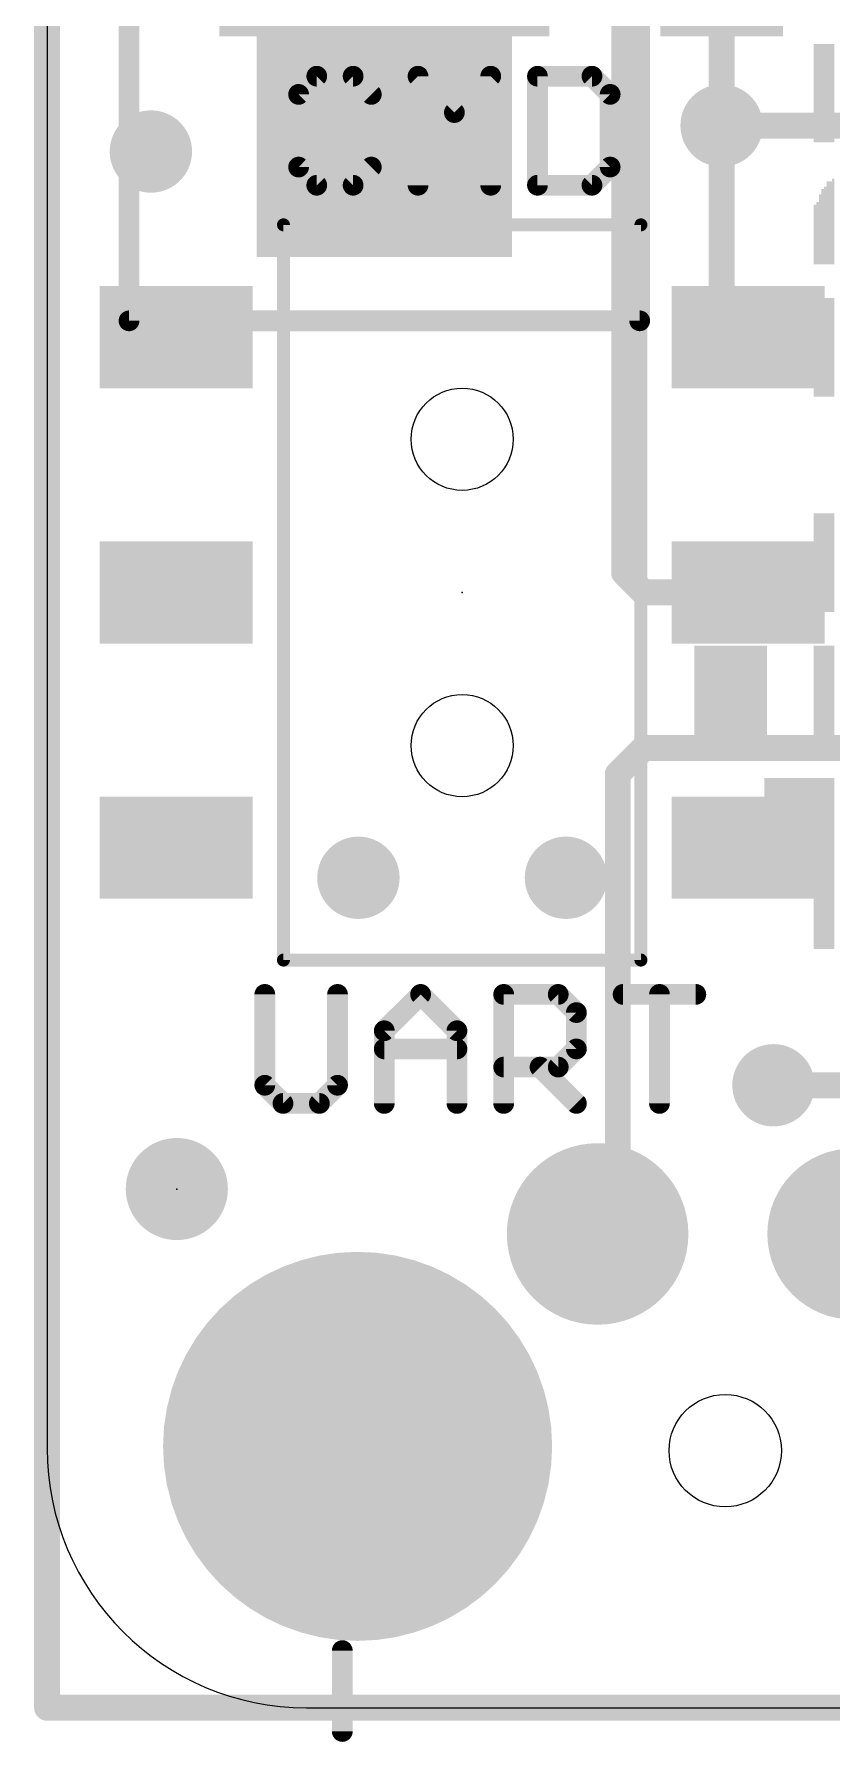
# Model space of a CAD drawing. Extents: x -0.1 to 17.9, y -0.3 to 46.
# Drawn here: x -0.13 to 7.68, y -0.33 to 16.39 of the extents above; entities that cross this region are included whole.
import ezdxf

# ---------------------------------------------------------------- set-up
doc = ezdxf.new("R2010")
doc.units = 0
for name, color, linetype in [('1', 12, 'CONTINUOUS'), ('16', 132, 'CONTINUOUS'), ('17', 110, 'CONTINUOUS'), ('18', 110, 'CONTINUOUS'), ('20', 53, 'CONTINUOUS'), ('21', 40, 'CONTINUOUS'), ('22', 6, 'CONTINUOUS'), ('23', 40, 'CONTINUOUS')]:
    doc.layers.add(name, color=color, linetype=linetype)

# ---------------------------------------------------------------- blocks, each defined once
blk = doc.blocks.new('RECT')
blk.add_solid([(-0.5, -0.5), (0.5, -0.5), (-0.5, 0.5), (0.5, 0.5)])
blk = doc.blocks.new('PIE')
at = {"const_width": 0.5}
blk.add_lwpolyline([(0, -0.25, 1), (0, 0.25, 1), (0, -0.25)], format="xyb", dxfattribs=at)
blk = doc.blocks.new('ROUNDP')
at = {"const_width": 0.5}
blk.add_lwpolyline([(0, -0.25, 1), (0, 0.25, 1), (0, -0.25)], format="xyb", dxfattribs=at)
blk = doc.blocks.new('ROUNDV')
at = {"const_width": 0.5}
blk.add_lwpolyline([(0, -0.25, 1), (0, 0.25, 1), (0, -0.25)], format="xyb", dxfattribs=at)

msp = doc.modelspace()

# ---------------------------------------------------------------- linework, layer by layer
at = {"layer": '1', "const_width": 0.254}
for points in [[(0, 33.274), (0, 0)], [(5.65, 19.369), (5.65, 11.114)], [(6.604, 15.494), (6.604, 17.018)], [(6.604, 15.494), (6.604, 13.428)], [(6.604, 13.428), (6.864, 13.422)], [(5.65, 11.114), (5.842, 10.922)], [(5.842, 10.922), (6.864, 10.922)], [(5.842, 9.398), (5.588, 9.144)], [(7.874, 9.398), (5.842, 9.398)], [(5.588, 9.144), (5.588, 5.08)], [(8.636, 6.096), (7.112, 6.096)], [(5.588, 5.08), (5.334, 4.826)], [(0, 0), (17.78, 0)]]:
    msp.add_lwpolyline(points, dxfattribs=at)
at = {"layer": '1', "const_width": 0.127}
for points in [[(6.6675, 15.494, 1), (6.5405, 15.494)], [(6.5405, 15.494, 1), (6.6675, 15.494)], [(6.6055, 13.4915, 1), (6.6025, 13.3645)], [(6.8625, 13.3585, 1), (6.8655, 13.4855)], [(6.5405, 13.428, 1), (6.6675, 13.428)], [(5.6949, 11.1589, 1), (5.6051, 11.0691)], [(5.5865, 11.114, 1), (5.7135, 11.114)], [(5.842, 10.9855, 1), (5.842, 10.8585)], [(6.864, 10.8585, 1), (6.864, 10.9855)], [(5.7971, 10.8771, 1), (5.8869, 10.9669)], [(5.842, 9.4615, 1), (5.842, 9.3345)], [(5.8869, 9.3531, 1), (5.7971, 9.4429)], [(5.6515, 9.144, 1), (5.5245, 9.144)], [(5.5431, 9.1889, 1), (5.6329, 9.0991)], [(7.112, 6.1595, 1), (7.112, 6.0325)], [(5.6329, 5.0351, 1), (5.5431, 5.1249)], [(5.5245, 5.08, 1), (5.6515, 5.08)], [(5.2891, 4.8709, 1), (5.3789, 4.7811)], [(0, 0.0635, 1), (0, -0.0635)], [(-0.0635, 0, 1), (0.0635, 0)]]:
    msp.add_lwpolyline(points, format="xyb", dxfattribs=at)
at = {"layer": '16', "const_width": 0.254}
for points in [[(0, 33.274), (0, 0)], [(6.604, 19.05), (6.604, 15.494)], [(6.604, 15.494), (9.398, 15.494)], [(7.112, 6.096), (12.446, 6.096)], [(0, 0), (17.78, 0)]]:
    msp.add_lwpolyline(points, dxfattribs=at)
at = {"layer": '16', "const_width": 0.127}
for points in [[(6.604, 15.5575, 1), (6.604, 15.4305)], [(6.5405, 15.494, 1), (6.6675, 15.494)], [(7.112, 6.1595, 1), (7.112, 6.0325)], [(0, 0.0635, 1), (0, -0.0635)], [(-0.0635, 0, 1), (0.0635, 0)]]:
    msp.add_lwpolyline(points, format="xyb", dxfattribs=at)
at = {"layer": '20'}
for p, q in [((0, 43.434), (0, 2.54)), ((2.54, 0), (15.24, 0))]:
    msp.add_line(p, q, dxfattribs=at)
for centre, radius in [((4.064, 12.422), 0.5), ((4.064, 9.422), 0.5), ((6.64, 2.518), 0.55)]:
    msp.add_circle(centre, radius, dxfattribs=at)
msp.add_arc((2.54, 2.54), 2.54, 180, 270, dxfattribs=at)
at = {"layer": '21'}
for points, const_width in [([(2.6403, 15.9775), (2.4623, 15.7996)], 0.2032), ([(2.9962, 15.9775), (2.6403, 15.9775)], 0.2032), ([(3.1741, 15.7996), (2.9962, 15.9775)], 0.2032), ([(3.6317, 14.9098), (3.6317, 15.9775)], 0.2032), ([(3.6317, 15.9775), (3.9876, 15.6216)], 0.2032), ([(3.9876, 15.6216), (4.3435, 15.9775)], 0.2032), ([(4.3435, 15.9775), (4.3435, 14.9098)], 0.2032), ([(4.8011, 15.9775), (4.8011, 14.9098)], 0.2032), ([(5.335, 15.9775), (4.8011, 15.9775)], 0.2032), ([(5.5129, 15.7996), (5.335, 15.9775)], 0.2032), ([(2.4623, 15.7996), (2.4623, 15.0878)], 0.2032), ([(5.5129, 15.0878), (5.5129, 15.7996)], 0.2032), ([(2.4623, 15.0878), (2.6403, 14.9098)], 0.2032), ([(2.9962, 14.9098), (3.1741, 15.0878)], 0.2032), ([(5.335, 14.9098), (5.5129, 15.0878)], 0.2032), ([(2.6403, 14.9098), (2.9962, 14.9098)], 0.2032), ([(4.8011, 14.9098), (5.335, 14.9098)], 0.2032), ([(2.314, 7.322), (2.314, 14.522)], 0.127), ([(2.314, 14.522), (5.814, 14.522)], 0.127), ([(5.814, 14.522), (5.814, 7.322)], 0.127), ([(5.814, 7.322), (2.314, 7.322)], 0.127), ([(2.1316, 6.9859), (2.1316, 6.0962)], 0.2032), ([(2.8434, 6.0962), (2.8434, 6.9859)], 0.2032), ([(3.301, 6.63), (3.6569, 6.9859)], 0.2032), ([(3.6569, 6.9859), (4.0128, 6.63)], 0.2032), ([(4.4704, 5.9182), (4.4704, 6.9859)], 0.2032), ([(4.4704, 6.9859), (5.0043, 6.9859)], 0.2032), ([(5.0043, 6.9859), (5.1822, 6.808)], 0.2032), ([(5.6398, 6.9859), (6.3516, 6.9859)], 0.2032), ([(5.9957, 5.9182), (5.9957, 6.9859)], 0.2032), ([(5.1822, 6.808), (5.1822, 6.4521)], 0.2032), ([(3.301, 5.9182), (3.301, 6.63)], 0.2032), ([(4.0128, 6.63), (4.0128, 5.9182)], 0.2032), ([(3.301, 6.4521), (4.0128, 6.4521)], 0.2032), ([(5.1822, 6.4521), (5.0043, 6.2741)], 0.2032), ([(5.0043, 6.2741), (4.4704, 6.2741)], 0.2032), ([(4.8263, 6.2741), (5.1822, 5.9182)], 0.2032), ([(2.1316, 6.0962), (2.3096, 5.9182)], 0.2032), ([(2.6655, 5.9182), (2.8434, 6.0962)], 0.2032), ([(2.3096, 5.9182), (2.6655, 5.9182)], 0.2032), ([(2.89, -0.232), (2.89, 0.56)], 0.2032)]:
    msp.add_lwpolyline(points, dxfattribs=dict(at, const_width=const_width))
for points, const_width in [([(2.6403, 16.0283, 1), (2.6403, 15.9267)], 0.1016), ([(2.6762, 15.9416, 1), (2.6043, 16.0134)], 0.1016), ([(3.0321, 16.0134, 1), (2.9602, 15.9416)], 0.1016), ([(2.9962, 15.9267, 1), (2.9962, 16.0283)], 0.1016), ([(3.6825, 15.9775, 1), (3.5809, 15.9775)], 0.1016), ([(3.6676, 16.0134, 1), (3.5958, 15.9416)], 0.1016), ([(4.3943, 15.9775, 1), (4.2927, 15.9775)], 0.1016), ([(4.3794, 15.9416, 1), (4.3076, 16.0134)], 0.1016), ([(4.8519, 15.9775, 1), (4.7503, 15.9775)], 0.1016), ([(4.8011, 16.0283, 1), (4.8011, 15.9267)], 0.1016), ([(5.3709, 16.0134, 1), (5.299, 15.9416)], 0.1016), ([(5.335, 15.9267, 1), (5.335, 16.0283)], 0.1016), ([(2.5131, 15.7996, 1), (2.4115, 15.7996)], 0.1016), ([(5.5637, 15.7996, 1), (5.4621, 15.7996)], 0.1016), ([(2.4264, 15.8355, 1), (2.4982, 15.7636)], 0.1016), ([(3.1382, 15.7636, 1), (3.21, 15.8355)], 0.1016), ([(5.477, 15.7636, 1), (5.5488, 15.8355)], 0.1016), ([(3.9517, 15.6575, 1), (4.0235, 15.5857)], 0.1016), ([(3.9517, 15.5857, 1), (4.0235, 15.6575)], 0.1016), ([(2.4982, 15.1237, 1), (2.4264, 15.0518)], 0.1016), ([(2.4115, 15.0878, 1), (2.5131, 15.0878)], 0.1016), ([(3.21, 15.0518, 1), (3.1382, 15.1237)], 0.1016), ([(5.4621, 15.0878, 1), (5.5637, 15.0878)], 0.1016), ([(5.5488, 15.0518, 1), (5.477, 15.1237)], 0.1016), ([(2.6403, 14.9606, 1), (2.6403, 14.859)], 0.1016), ([(2.6043, 14.8739, 1), (2.6762, 14.9457)], 0.1016), ([(2.9602, 14.9457, 1), (3.0321, 14.8739)], 0.1016), ([(2.9962, 14.859, 1), (2.9962, 14.9606)], 0.1016), ([(3.5809, 14.9098, 1), (3.6825, 14.9098)], 0.1016), ([(4.2927, 14.9098, 1), (4.3943, 14.9098)], 0.1016), ([(4.8011, 14.9606, 1), (4.8011, 14.859)], 0.1016), ([(4.7503, 14.9098, 1), (4.8519, 14.9098)], 0.1016), ([(5.299, 14.9457, 1), (5.3709, 14.8739)], 0.1016), ([(5.335, 14.859, 1), (5.335, 14.9606)], 0.1016), ([(2.3458, 14.522, 1), (2.2822, 14.522)], 0.0635), ([(2.314, 14.5538, 1), (2.314, 14.4902)], 0.0635), ([(5.8457, 14.522, 1), (5.7823, 14.522)], 0.0635), ([(5.814, 14.4902, 1), (5.814, 14.5538)], 0.0635), ([(2.314, 7.3537, 1), (2.314, 7.2903)], 0.0635), ([(5.814, 7.2903, 1), (5.814, 7.3537)], 0.0635), ([(2.2822, 7.322, 1), (2.3458, 7.322)], 0.0635), ([(5.7823, 7.322, 1), (5.8457, 7.322)], 0.0635), ([(2.1824, 6.9859, 1), (2.0808, 6.9859)], 0.1016), ([(2.8942, 6.9859, 1), (2.7926, 6.9859)], 0.1016), ([(3.6928, 7.0218, 1), (3.621, 6.95)], 0.1016), ([(3.6928, 6.95, 1), (3.621, 7.0218)], 0.1016), ([(4.5212, 6.9859, 1), (4.4196, 6.9859)], 0.1016), ([(4.4704, 7.0367, 1), (4.4704, 6.9351)], 0.1016), ([(5.0402, 7.0218, 1), (4.9683, 6.95)], 0.1016), ([(5.0043, 6.9351, 1), (5.0043, 7.0367)], 0.1016), ([(5.6398, 7.0367, 1), (5.6398, 6.9351)], 0.1016), ([(6.0465, 6.9859, 1), (5.9449, 6.9859)], 0.1016), ([(6.3516, 6.9351, 1), (6.3516, 7.0367)], 0.1016), ([(5.233, 6.808, 1), (5.1314, 6.808)], 0.1016), ([(5.1463, 6.772, 1), (5.2181, 6.8439)], 0.1016), ([(3.3518, 6.63, 1), (3.2502, 6.63)], 0.1016), ([(3.2651, 6.6659, 1), (3.3369, 6.5941)], 0.1016), ([(4.0636, 6.63, 1), (3.962, 6.63)], 0.1016), ([(3.9769, 6.5941, 1), (4.0487, 6.6659)], 0.1016), ([(3.301, 6.5029, 1), (3.301, 6.4013)], 0.1016), ([(4.0128, 6.4013, 1), (4.0128, 6.5029)], 0.1016), ([(5.2181, 6.4161, 1), (5.1463, 6.488)], 0.1016), ([(4.4704, 6.3249, 1), (4.4704, 6.2233)], 0.1016), ([(4.8622, 6.31, 1), (4.7904, 6.2382)], 0.1016), ([(4.9683, 6.31, 1), (5.0402, 6.2382)], 0.1016), ([(5.0043, 6.2233, 1), (5.0043, 6.3249)], 0.1016), ([(5.1314, 6.4521, 1), (5.233, 6.4521)], 0.1016), ([(2.1675, 6.1321, 1), (2.0957, 6.0602)], 0.1016), ([(2.8793, 6.0602, 1), (2.8075, 6.1321)], 0.1016), ([(2.0808, 6.0962, 1), (2.1824, 6.0962)], 0.1016), ([(2.7926, 6.0962, 1), (2.8942, 6.0962)], 0.1016), ([(2.3096, 5.969, 1), (2.3096, 5.8674)], 0.1016), ([(2.2736, 5.8823, 1), (2.3455, 5.9541)], 0.1016), ([(2.6295, 5.9541, 1), (2.7014, 5.8823)], 0.1016), ([(2.6655, 5.8674, 1), (2.6655, 5.969)], 0.1016), ([(3.2502, 5.9182, 1), (3.3518, 5.9182)], 0.1016), ([(3.962, 5.9182, 1), (4.0636, 5.9182)], 0.1016), ([(4.4196, 5.9182, 1), (4.5212, 5.9182)], 0.1016), ([(5.1463, 5.8823, 1), (5.2181, 5.9541)], 0.1016), ([(5.9449, 5.9182, 1), (6.0465, 5.9182)], 0.1016), ([(2.9408, 0.56, 1), (2.8392, 0.56)], 0.1016), ([(2.8392, -0.232, 1), (2.9408, -0.232)], 0.1016)]:
    msp.add_lwpolyline(points, format="xyb", dxfattribs=dict(at, const_width=const_width))
at = {"layer": '22', "const_width": 0.2032}
for points in [[(0.802, 13.582), (0.802, 25.082)], [(5.802, 25.082), (5.802, 13.582)], [(5.802, 13.582), (0.802, 13.582)]]:
    msp.add_lwpolyline(points, dxfattribs=at)
at = {"layer": '22', "const_width": 0.1016}
for points in [[(0.802, 13.6328, 1), (0.802, 13.5312)], [(0.7512, 13.582, 1), (0.8528, 13.582)], [(5.7512, 13.582, 1), (5.8528, 13.582)], [(5.802, 13.5312, 1), (5.802, 13.6328)]]:
    msp.add_lwpolyline(points, format="xyb", dxfattribs=at)
at = {"layer": '23'}
for p in [(4.064, 10.922), (1.27, 5.08)]:
    msp.add_point(p, dxfattribs=at)

# ---------------------------------------------------------------- block references
at = {"layer": '1', "xscale": 1.2, "yscale": 1.3}
for p in [(2.286, 17.018), (4.318, 17.018), (6.604, 17.018)]:
    msp.add_blockref('RECT', p, dxfattribs=at)
at = {"layer": '1', "yscale": 1.5, "rotation": 270}
for p in [(1.264, 13.422), (6.864, 13.422), (1.264, 10.922), (6.864, 10.922), (1.264, 8.422), (6.864, 8.422)]:
    msp.add_blockref('RECT', p, dxfattribs=at)
at = {"layer": '1'}
msp.add_blockref('PIE', (1.27, 5.08), dxfattribs=at)
at = {"layer": '16', "xscale": 6, "yscale": 2.5, "rotation": 90}
msp.add_blockref('RECT', (3.302, 17.207), dxfattribs=at)
at = {"layer": '17'}
for p, xscale, yscale, rotation in [((5.39, 4.64), 1.778, 1.778, 180), ((5.39, 4.64), 1.778, 1.778, 180), ((7.89, 4.64), 1.6764, 1.6764, 90), ((7.89, 4.64), 1.6764, 1.6764, 90), ((3.04, 2.56), 3.81, 3.81, 180), ((3.04, 2.56), 3.81, 3.81, 180)]:
    msp.add_blockref('ROUNDP', p, dxfattribs=dict(at, xscale=xscale, yscale=yscale, rotation=rotation))
at = {"layer": '18', "xscale": 0.8064, "yscale": 0.8064}
for p in [(6.604, 15.494), (6.604, 15.494), (1.016, 15.24), (1.016, 15.24), (3.048, 8.128), (3.048, 8.128), (5.08, 8.128), (5.08, 8.128), (7.112, 6.096), (7.112, 6.096)]:
    msp.add_blockref('ROUNDV', p, dxfattribs=at)
at = {"layer": '22', "yscale": 0.0254, "rotation": 270}
for p, xscale in [((7.5184, 15.8115), 0.9652), ((7.5438, 15.8115), 0.9652), ((7.5692, 15.8115), 0.9652), ((7.5946, 15.8115), 0.9652), ((7.62, 15.8115), 0.9652), ((7.6454, 15.8115), 0.9652), ((7.6708, 15.8115), 0.9652), ((7.6962, 15.8115), 0.9652), ((7.62, 14.5161), 0.762), ((7.6454, 14.5415), 0.8128), ((7.6708, 14.5415), 0.8128), ((7.6962, 14.5542), 0.8382), ((7.5184, 14.4272), 0.5842), ((7.5438, 14.4399), 0.6096), ((7.5692, 14.478), 0.6858), ((7.5946, 14.5034), 0.7366), ((7.5184, 13.3223), 0.9652), ((7.5438, 13.3223), 0.9652), ((7.5692, 13.3223), 0.9652), ((7.5946, 13.3223), 0.9652), ((7.62, 13.3223), 0.9652), ((7.6454, 13.3223), 0.9652), ((7.6708, 13.3223), 0.9652), ((7.6962, 13.3223), 0.9652), ((7.5184, 11.2141), 0.9652), ((7.5438, 11.2141), 0.9652), ((7.5692, 11.2141), 0.9652), ((7.5946, 11.2141), 0.9652), ((7.62, 11.2141), 0.9652), ((7.6454, 11.2141), 0.9652), ((7.6708, 11.2141), 0.9652), ((7.6962, 11.2141), 0.9652), ((6.35, 9.9187), 0.9652), ((6.3754, 9.9187), 0.9652), ((6.4008, 9.9187), 0.9652), ((6.4262, 9.9187), 0.9652), ((6.4516, 9.9187), 0.9652), ((6.477, 9.9187), 0.9652), ((6.5024, 9.9187), 0.9652), ((6.5278, 9.9187), 0.9652), ((6.5532, 9.9187), 0.9652), ((6.5786, 9.9187), 0.9652), ((6.604, 9.9187), 0.9652), ((6.6294, 9.9187), 0.9652), ((6.6548, 9.9187), 0.9652), ((6.6802, 9.9187), 0.9652), ((6.7056, 9.9187), 0.9652), ((6.731, 9.9187), 0.9652), ((6.7564, 9.9187), 0.9652), ((6.7818, 9.9187), 0.9652), ((6.8072, 9.9187), 0.9652), ((6.8326, 9.9187), 0.9652), ((6.858, 9.9187), 0.9652), ((6.8834, 9.9187), 0.9652), ((6.9088, 9.9187), 0.9652), ((6.9342, 9.9187), 0.9652), ((6.9596, 9.9187), 0.9652), ((6.985, 9.9187), 0.9652), ((7.0104, 9.9187), 0.9652), ((7.0358, 9.9187), 0.9652), ((7.5184, 9.9187), 0.9652), ((7.5438, 9.9187), 0.9652), ((7.5692, 9.9187), 0.9652), ((7.5946, 9.9187), 0.9652), ((7.62, 9.9187), 0.9652), ((7.6454, 9.9187), 0.9652), ((7.6708, 9.9187), 0.9652), ((7.6962, 9.9187), 0.9652), ((7.0358, 8.6233), 0.9652), ((7.0612, 8.6233), 0.9652), ((7.0866, 8.6233), 0.9652), ((7.112, 8.6233), 0.9652), ((7.1374, 8.6233), 0.9652), ((7.1628, 8.6233), 0.9652), ((7.1882, 8.6233), 0.9652), ((7.2136, 8.6233), 0.9652), ((7.239, 8.6233), 0.9652), ((7.2644, 8.6233), 0.9652), ((7.2898, 8.6233), 0.9652), ((7.3152, 8.6233), 0.9652), ((7.3406, 8.6233), 0.9652), ((7.366, 8.6233), 0.9652), ((7.3914, 8.6233), 0.9652), ((7.4168, 8.6233), 0.9652), ((7.4422, 8.6233), 0.9652), ((7.4676, 8.6233), 0.9652), ((7.493, 8.6233), 0.9652), ((7.5184, 8.2677), 1.6764), ((7.5438, 8.2677), 1.6764), ((7.5692, 8.2677), 1.6764), ((7.5946, 8.2677), 1.6764), ((7.62, 8.2677), 1.6764), ((7.6454, 8.2677), 1.6764), ((7.6708, 8.2677), 1.6764), ((7.6962, 8.2677), 1.6764)]:
    msp.add_blockref('RECT', p, dxfattribs=dict(at, xscale=xscale))

doc.saveas('drawing.dxf')
